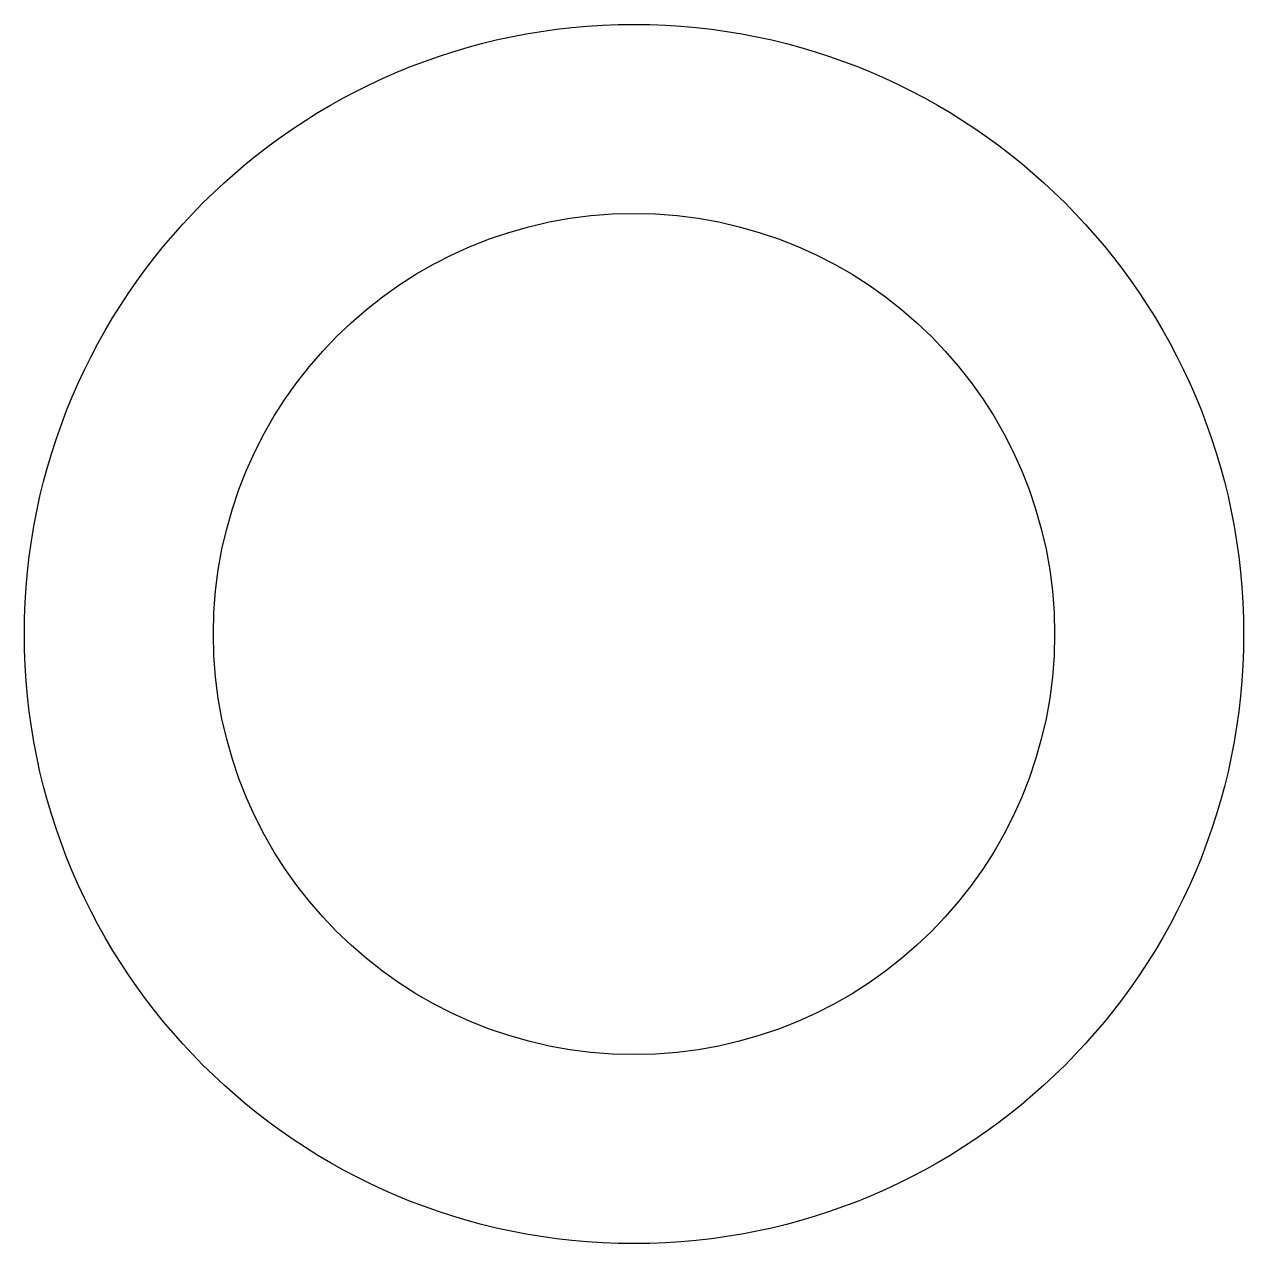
# Model space of a CAD drawing. Header units: millimetres. Extents: x -123 to 123, y -123 to 123.
import ezdxf

# ---------------------------------------------------------------- set-up
doc = ezdxf.new("R2010")
doc.units = ezdxf.units.MM
doc.layers.add('CUT_OUTER', color=1, linetype='Continuous')
doc.layers.add('GUIDE', color=3, linetype='Continuous')

msp = doc.modelspace()

# ---------------------------------------------------------------- linework, layer by layer
at = {"layer": 'CUT_OUTER'}
msp.add_circle((0, 0), 123.21, dxfattribs=at)
at = {"layer": 'GUIDE'}
msp.add_circle((0, 0), 85, dxfattribs=at)

doc.saveas('drawing.dxf')
